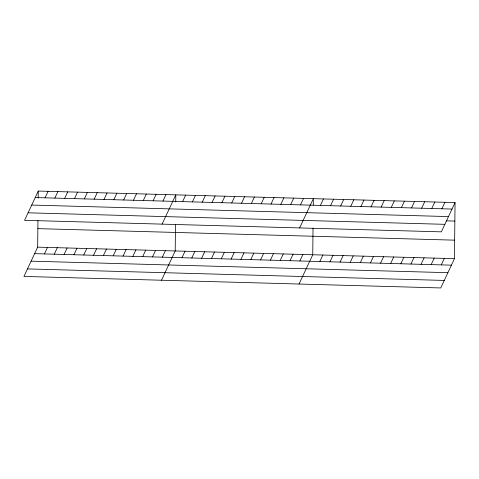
<?xml version="1.0" encoding="UTF-8"?>
<svg xmlns="http://www.w3.org/2000/svg" width="479" height="479" viewBox="0 0 479 479"><rect width="100%" height="100%" fill="white"/><g stroke="black" fill="none" stroke-linecap="round" stroke-linejoin="round"><path stroke-width="0.72" d="M455.05 202.569L441.339 231.848L24.549 220.328L38.26 191.055L455.05 202.569L454.451 258.672L440.74 287.945L23.95 276.431L37.661 247.152L37.949 220.574M38.188 198.174L38.26 191.055M175.488 224.37L175.206 250.954L161.489 280.233M175.727 201.976L175.799 194.851L162.088 224.13M313.026 228.172L312.745 254.756L299.028 284.029M313.272 205.06L313.344 198.653L299.626 227.932M45.044 197.815L48.086 191.325M54.869 198.09L57.911 191.594M64.695 198.36L67.737 191.869M44.445 253.918L47.487 247.427M74.514 198.629L77.556 192.139M54.271 254.187L57.312 247.697M84.34 198.905L87.382 192.408M64.096 254.463L67.138 247.966M94.165 199.174L97.207 192.684M73.922 254.732L76.963 248.242M103.991 199.444L107.033 192.953M83.747 255.002L86.783 248.511M113.816 199.719L116.858 193.223M93.567 255.277L96.608 248.781M123.636 199.988L126.678 193.498M103.392 255.547L106.434 249.056M133.461 200.258L136.503 193.767M113.218 255.816L116.259 249.325M143.287 200.533L146.329 194.037M123.043 256.091L126.085 249.595M153.112 200.803L156.154 194.312M132.869 256.361L135.904 249.87M162.938 201.072L165.979 194.582M142.688 256.63L145.73 250.14M152.514 256.906L155.555 250.409M182.583 201.617L185.624 195.127M162.339 257.175L165.381 250.685M192.408 201.887L195.45 195.396M202.234 202.162L205.275 195.666M181.99 257.72L185.026 251.224M212.059 202.431L215.101 195.941M191.81 257.989L194.851 251.499M221.885 202.701L224.92 196.21M201.635 258.259L204.677 251.768M231.704 202.976L234.746 196.48M211.461 258.534L214.502 252.038M241.53 203.246L244.571 196.755M221.286 258.804L224.328 252.313M251.355 203.515L254.397 197.025M231.112 259.073L234.153 252.583M261.181 203.791L264.222 197.294M240.931 259.349L243.973 252.852M271.006 204.06L274.042 197.57M250.757 259.618L253.798 253.128M280.826 204.329L283.867 197.839M260.582 259.887L263.624 253.397M290.651 204.605L293.693 198.108M270.407 260.163L273.449 253.666M300.477 204.874L303.518 198.384M280.233 260.432L283.275 253.942M290.052 260.702L293.094 254.211M320.421 205.425L323.463 198.935M299.878 260.977L302.92 254.481M330.546 205.707L333.588 199.21M340.665 205.988L343.706 199.492M319.822 261.528L322.864 255.032M350.79 206.263L353.831 199.773M329.947 261.809L332.989 255.313M360.909 206.545L363.95 200.054M340.072 262.085L343.108 255.594M371.033 206.826L374.075 200.33M350.191 262.366L353.233 255.876M381.152 207.102L384.194 200.611M360.316 262.648L363.357 256.151M391.277 207.383L394.319 200.893M370.435 262.923L373.476 256.433M401.396 207.664L404.438 201.168M380.56 263.205L383.601 256.714M411.521 207.94L414.563 201.449M390.678 263.486L393.72 256.989M421.64 208.221L424.681 201.731M400.803 263.761L403.845 257.271M431.765 208.503L434.806 202.012M410.922 264.043L413.964 257.552M441.889 208.784L444.925 202.288M421.047 264.324L424.089 257.834M431.166 264.606L434.208 258.109M441.291 264.881L444.332 258.391M35.218 197.546L452.008 209.06M31.698 205.066L448.488 216.58M446.177 220.843L454.852 221.082M28.069 212.814L444.859 224.328M37.859 228.639L454.649 240.159M37.661 247.152L454.451 258.672M34.626 253.648L451.41 265.162M31.099 261.169L447.889 272.683M27.471 268.911L444.261 280.431"/></g></svg>
